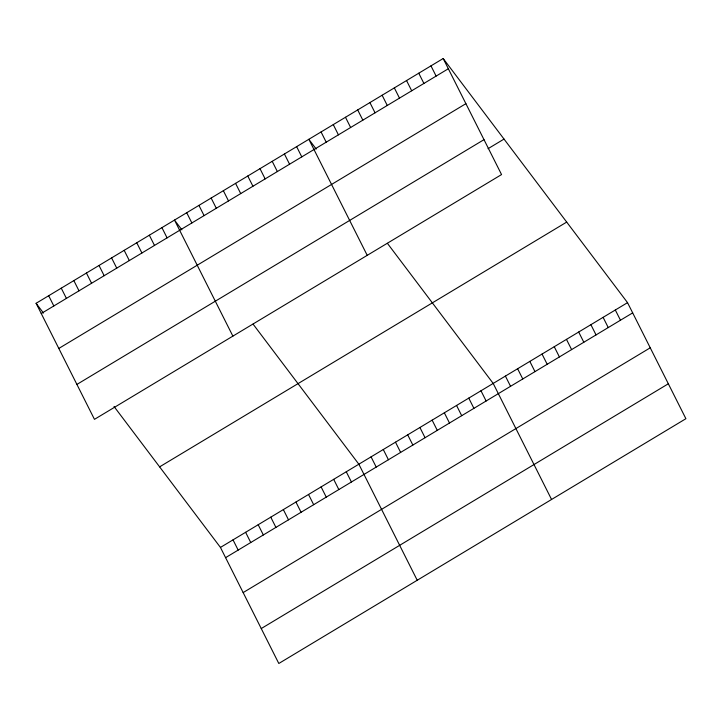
<?xml version="1.0" encoding="UTF-8"?>
<svg xmlns="http://www.w3.org/2000/svg" width="722" height="722" viewBox="0 0 722 722"><rect width="100%" height="100%" fill="white"/><g stroke="black" fill="none" stroke-linecap="round" stroke-linejoin="round"><path stroke-width="1.08" d="M443.191 58.518L501.555 174.571L94.465 419.347L36.1 303.294L443.191 58.518L627.535 302.653L685.9 418.706L278.809 663.482L220.445 547.429L114.031 406.495M41.244 313.528L448.335 68.752M58.807 348.446L465.898 103.67M76.902 384.429L483.993 139.653M488.054 148.687L504.019 139.084M159.607 466.863L566.698 222.087M220.445 547.429L627.535 302.653M225.589 557.655L632.68 312.879M243.152 592.582L650.242 347.805M261.247 628.555L668.337 383.779M316.218 149.066L308.845 139.301L367.218 255.344M387.407 243.332L493.189 383.427L551.563 499.48M181.881 229.84L174.507 220.075L232.881 336.127M253.07 324.115L358.852 464.201L417.226 580.253M36.1 303.294L43.473 313.059M615.315 309.991L620.469 320.225M603.105 317.337L608.249 327.571M590.894 324.683L596.038 334.909M578.683 332.021L583.827 342.255M430.971 65.864L436.115 76.09M566.472 339.367L571.616 349.601M418.76 73.211L423.904 83.436M554.252 346.713L559.406 356.939M406.549 80.548L411.693 90.782M542.042 354.051L547.186 364.285M394.338 87.894L399.483 98.12M529.831 361.397L534.975 371.631M382.128 95.241L387.272 105.466M517.62 368.743L522.764 378.969M369.908 102.578L375.052 112.812M505.409 376.081L510.553 386.315M357.697 109.924L362.841 120.15M345.486 117.271L350.63 127.496M480.978 390.773L486.123 400.999M333.275 124.608L338.419 134.843M468.768 398.111L473.912 408.345M321.064 131.955L326.209 142.18M456.557 405.457L461.701 415.692M444.346 412.803L449.49 423.029M296.634 146.638L301.778 156.873M432.135 420.141L437.279 430.375M284.423 153.985L289.567 164.21M419.915 427.487L425.059 437.722M272.212 161.331L277.356 171.556M407.704 434.834L412.849 445.059M260.001 168.668L265.145 178.903M395.494 442.171L400.638 452.405M247.781 176.015L252.935 186.24M383.283 449.517L388.427 459.752M235.571 183.361L240.715 193.586M371.072 456.864L376.216 467.089M223.36 190.698L228.504 200.933M211.149 198.045L216.293 208.27M346.271 471.773L351.415 481.998M198.938 205.391L204.082 215.616M333.69 479.336L338.835 489.57M186.718 212.728L191.871 222.963M321.11 486.899L326.254 497.133M308.529 494.471L313.673 504.696M161.927 227.638L167.071 237.872M295.939 502.034L301.083 512.268M149.346 235.21L154.49 245.435M283.358 509.597L288.502 519.831M136.765 242.772L141.909 252.998M270.777 517.169L275.921 527.394M124.175 250.335L129.328 260.57M258.196 524.732L263.34 534.957M111.594 257.907L116.738 268.133M245.615 532.294L250.76 542.529M99.013 265.47L104.158 275.696M233.025 539.866L238.17 550.092M86.432 273.033L91.577 283.268M73.852 280.596L78.996 290.831M61.262 288.168L66.406 298.394M48.681 295.731L53.825 305.966"/></g></svg>
